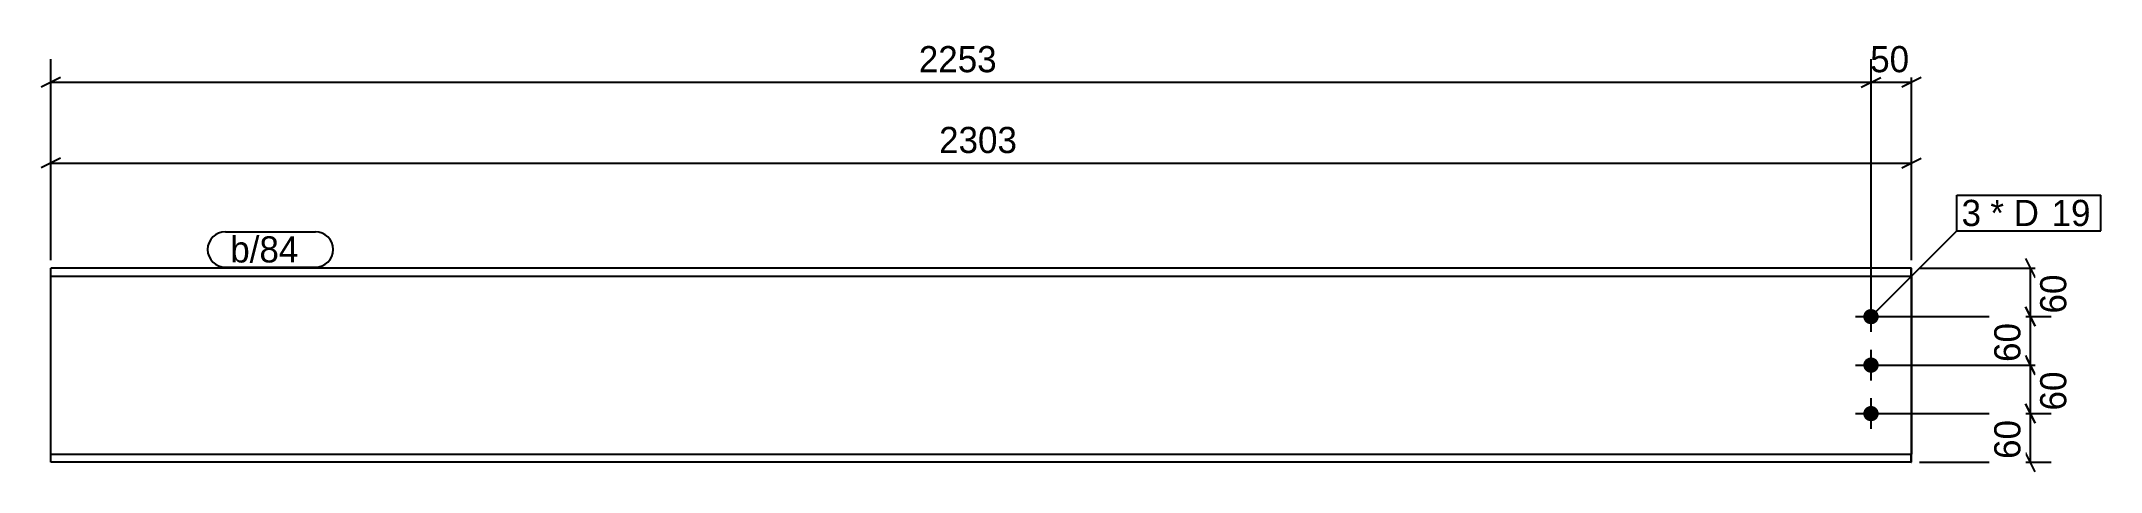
# Model space of a CAD drawing. Header units: millimetres. Extents: x 32 to 2581, y 32 to 565.
import ezdxf

# ---------------------------------------------------------------- set-up
doc = ezdxf.new("R2010")
doc.units = ezdxf.units.MM
doc.linetypes.add('DXK_LINE_DOT4', pattern=[0.9408, 0.4704, -0.4704])
doc.styles.add('Comic Sans MS', font='COMIC.TTF', dxfattribs={"height": 0.2})

msp = doc.modelspace()

# ---------------------------------------------------------------- hatches: boundary and pattern name
at = {"linetype": 'Continuous'}
for points in [[(2306.2, 224), (2306, 222), (2305.4, 220.1), (2304.4, 218.4), (2303.1, 216.9), (2301.5, 215.8), (2299.6, 215), (2297.7, 214.6), (2295.7, 214.6), (2293.8, 215), (2292, 215.8), (2290.4, 216.9), (2289, 218.4), (2288, 220.1), (2287.4, 222), (2287.2, 224), (2287.4, 226), (2288, 227.9), (2289, 229.6), (2290.4, 231.1), (2292, 232.2), (2293.8, 233), (2295.7, 233.4), (2297.7, 233.4), (2299.6, 233), (2301.5, 232.2), (2303.1, 231.1), (2304.4, 229.6), (2305.4, 227.9), (2306, 226)], [(2306.2, 164), (2306, 162), (2305.4, 160.1), (2304.4, 158.4), (2303.1, 156.9), (2301.5, 155.8), (2299.6, 155), (2297.7, 154.6), (2295.7, 154.6), (2293.8, 155), (2292, 155.8), (2290.4, 156.9), (2289, 158.4), (2288, 160.1), (2287.4, 162), (2287.2, 164), (2287.4, 166), (2288, 167.9), (2289, 169.6), (2290.4, 171.1), (2292, 172.2), (2293.8, 173), (2295.7, 173.4), (2297.7, 173.4), (2299.6, 173), (2301.5, 172.2), (2303.1, 171.1), (2304.4, 169.6), (2305.4, 167.9), (2306, 166)], [(2306.2, 104), (2306, 102), (2305.4, 100.1), (2304.4, 98.4), (2303.1, 96.9), (2301.5, 95.8), (2299.6, 95), (2297.7, 94.6), (2295.7, 94.6), (2293.8, 95), (2292, 95.8), (2290.4, 96.9), (2289, 98.4), (2288, 100.1), (2287.4, 102), (2287.2, 104), (2287.4, 106), (2288, 107.9), (2289, 109.6), (2290.4, 111.1), (2292, 112.2), (2293.8, 113), (2295.7, 113.4), (2297.7, 113.4), (2299.6, 113), (2301.5, 112.2), (2303.1, 111.1), (2304.4, 109.6), (2305.4, 107.9), (2306, 106)]]:
    msp.add_hatch(color=3, dxfattribs=at).paths.add_polyline_path(points)

# ---------------------------------------------------------------- linework, layer by layer
at = {"color": 8, "linetype": 'Continuous'}
for p, q in [((44, 294), (44, 542.4)), ((2296.7, 234), (2296.7, 542.4)), ((2346.8, 294), (2346.8, 542.4)), ((56, 520), (32, 508)), ((2284.7, 508), (2308.7, 520)), ((2296.7, 514), (2346.8, 514)), ((2358.8, 520), (2334.8, 508)), ((44, 294), (44, 442.4)), ((2346.8, 294), (2346.8, 442.4)), ((56, 420), (32, 408)), ((44, 414), (2346.8, 414)), ((2334.8, 408), (2358.8, 420)), ((2356.8, 284), (2522.4, 284)), ((2488, 296), (2500, 272)), ((2494, 224), (2494, 284)), ((2500, 212), (2488, 236)), ((2306.7, 224), (2522.4, 224)), ((2306.7, 164), (2519.6, 164)), ((2500, 152), (2488, 176)), ((2306.7, 104), (2522.4, 104)), ((2500, 92), (2488, 116)), ((2500, 32), (2488, 56)), ((2356.8, 44), (2519.6, 44))]:
    msp.add_line(p, q, dxfattribs=at)
at = {"color": 7, "linetype": 'Continuous'}
for p, q in [((2581.1, 330.1), (2581.1, 374.1)), ((2346.8, 284), (44, 284)), ((44, 44), (44, 284)), ((2346.6, 284), (2346.8, 284)), ((2346.6, 274.2), (2346.6, 284)), ((2346.8, 274.2), (2346.8, 284)), ((44, 274.2), (2346.7, 274.2)), ((2346.7, 274.2), (2346.6, 274.2)), ((2346.8, 274.2), (2346.7, 274.2)), ((2346.7, 274.2), (2346.7, 53.8)), ((2346.7, 53.8), (2346.7, 274.2)), ((2346.7, 274.2), (2346.8, 274.2)), ((44, 53.8), (2346.7, 53.8)), ((2346.6, 44), (2346.6, 53.8)), ((2346.8, 53.8), (2346.7, 53.8)), ((2346.7, 53.8), (2346.8, 53.8)), ((2346.8, 44), (2346.8, 53.8)), ((2346.8, 44), (44, 44)), ((2346.6, 44), (2346.8, 44))]:
    msp.add_line(p, q, dxfattribs=at)
at = {"color": 7, "linetype": 'DXK_LINE_DOT4'}
for p, q in [((2346.7, 274.2), (2346.7, 274.2)), ((2346.7, 53.8), (2346.6, 53.8))]:
    msp.add_line(p, q, dxfattribs=at)
at = {"color": 3, "linetype": 'Continuous'}
for p, q in [((2296.7, 205), (2296.7, 243)), ((2277.7, 224), (2315.7, 224)), ((2296.7, 145), (2296.7, 183)), ((2277.7, 164), (2315.7, 164)), ((2277.7, 104), (2315.7, 104)), ((2296.7, 85), (2296.7, 123))]:
    msp.add_line(p, q, dxfattribs=at)

# ---------------------------------------------------------------- wipeouts: each hides what was drawn before it
at = {"color": 0}
msp.add_wipeout([(2434.8, 336.1), (2434.8, 368.1), (2408.8, 368.1), (2408.8, 336.1)], dxfattribs=at)

# ---------------------------------------------------------------- next in the draw order: wipeouts: each hides what was drawn before it
for points in [[(2354.2, 520), (2354.2, 564.8), (2289.3, 564.8), (2289.3, 520)], [(1253.9, 420), (1253.9, 464.8), (1136.9, 464.8), (1136.9, 420)], [(2434.8, 336.1), (2434.8, 368.1), (2408.8, 368.1), (2408.8, 336.1)], [(365.3, 291), (365.3, 323), (266, 323), (266, 291)], [(2544.8, 286.5), (2500, 286.5), (2500, 221.5), (2544.8, 221.5)]]:
    msp.add_wipeout(points, dxfattribs=at)

# ---------------------------------------------------------------- next in the draw order: linework, layer by layer
at = {"color": 8, "linetype": 'Continuous'}
for p, q in [((2296.7, 234), (2296.7, 542.4)), ((44, 514), (2296.7, 514)), ((2284.7, 508), (2308.7, 520)), ((2488, 236), (2500, 212)), ((2306.7, 224), (2519.6, 224)), ((2494, 164), (2494, 224))]:
    msp.add_line(p, q, dxfattribs=at)
at = {"color": 7, "linetype": 'Continuous'}
for p, q in [((2402.8, 330.1), (2402.8, 374.1)), ((2296.7, 224), (2402.8, 330.1))]:
    msp.add_line(p, q, dxfattribs=at)

# ---------------------------------------------------------------- next in the draw order: texts
at = {"color": 3, "style": 'Comic Sans MS'}
for s, height, p in [('50', 32.38, (2295.7, 526.4)), ('2303', 32.38, (1143.3, 426.4)), ('3', 32.4, (2408.8, 336.1))]:
    msp.add_text(s, height=height, dxfattribs=at).set_placement(p)
msp.add_text('60', height=32.38, rotation=90.0002, dxfattribs=at).set_placement((2538.4, 227.9))

# ---------------------------------------------------------------- next in the draw order: wipeouts: each hides what was drawn before it
at = {"color": 0}
for points in [[(2510.6, 336.1), (2510.6, 368.1), (2444.4, 368.1), (2444.4, 336.1)], [(365.3, 291), (365.3, 323), (266, 323), (266, 291)]]:
    msp.add_wipeout(points, dxfattribs=at)

# ---------------------------------------------------------------- next in the draw order: linework, layer by layer
at = {"color": 7, "linetype": 'Continuous'}
for p, q in [((260, 329), (371.3, 329)), ((260, 285), (371.3, 285))]:
    msp.add_line(p, q, dxfattribs=at)
for centre, start, end in [((260, 307), 90, 270), ((371.3, 307), 270, 90)]:
    msp.add_arc(centre, 22, start, end, dxfattribs=at)

# ---------------------------------------------------------------- next in the draw order: texts
at = {"color": 3, "style": 'Comic Sans MS'}
msp.add_text('b/84', height=32.38, dxfattribs=at).set_placement((266, 291))

# ---------------------------------------------------------------- next in the draw order: wipeouts: each hides what was drawn before it
at = {"color": 0}
for points in [[(1228.9, 520), (1228.9, 564.8), (1111.8, 564.8), (1111.8, 520)], [(2510.6, 336.1), (2510.6, 368.1), (2444.4, 368.1), (2444.4, 336.1)], [(2488, 226.5), (2443.2, 226.5), (2443.2, 161.5), (2488, 161.5)]]:
    msp.add_wipeout(points, dxfattribs=at)

# ---------------------------------------------------------------- next in the draw order: linework, layer by layer
at = {"color": 8, "linetype": 'Continuous'}
for p, q in [((2306.7, 164), (2522.4, 164)), ((2488, 176), (2500, 152)), ((2494, 104), (2494, 164))]:
    msp.add_line(p, q, dxfattribs=at)

# ---------------------------------------------------------------- next in the draw order: texts
at = {"color": 3, "style": 'Comic Sans MS'}
for s, p in [('2253', (1118.2, 526.4)), ('* D', (2444.4, 336.1))]:
    msp.add_text(s, height=32.38, dxfattribs=at).set_placement(p)
msp.add_text('60', height=32.38, rotation=90.0002, dxfattribs=at).set_placement((2481.6, 167.9))

# ---------------------------------------------------------------- next in the draw order: wipeouts: each hides what was drawn before it
at = {"color": 0}
msp.add_wipeout([(2565.5, 336.1), (2565.5, 368.1), (2520.2, 368.1), (2520.2, 336.1)], dxfattribs=at)

# ---------------------------------------------------------------- next in the draw order: wipeouts: each hides what was drawn before it
for points in [[(2565.5, 336.1), (2565.5, 368.1), (2520.2, 368.1), (2520.2, 336.1)], [(2544.8, 166.5), (2500, 166.5), (2500, 101.5), (2544.8, 101.5)]]:
    msp.add_wipeout(points, dxfattribs=at)

# ---------------------------------------------------------------- next in the draw order: linework, layer by layer
at = {"color": 7, "linetype": 'Continuous'}
for p, q in [((2402.8, 374.1), (2581.1, 374.1)), ((2402.8, 330.1), (2581.1, 330.1))]:
    msp.add_line(p, q, dxfattribs=at)
at = {"color": 8, "linetype": 'Continuous'}
for p, q in [((2306.7, 104), (2519.6, 104)), ((2488, 116), (2500, 92)), ((2494, 44), (2494, 104))]:
    msp.add_line(p, q, dxfattribs=at)

# ---------------------------------------------------------------- next in the draw order: texts
at = {"color": 3, "style": 'Comic Sans MS'}
msp.add_text('19', height=32.38, dxfattribs=at).set_placement((2520.2, 336.1))
msp.add_text('60', height=32.38, rotation=90.0002, dxfattribs=at).set_placement((2538.4, 107.9))

# ---------------------------------------------------------------- next in the draw order: wipeouts: each hides what was drawn before it
at = {"color": 0}
msp.add_wipeout([(2488, 106.5), (2443.2, 106.5), (2443.2, 41.5), (2488, 41.5)], dxfattribs=at)

# ---------------------------------------------------------------- next in the draw order: texts
at = {"color": 3, "style": 'Comic Sans MS'}
msp.add_text('60', height=32.38, rotation=90.0002, dxfattribs=at).set_placement((2481.6, 47.9))

doc.saveas('drawing.dxf')
